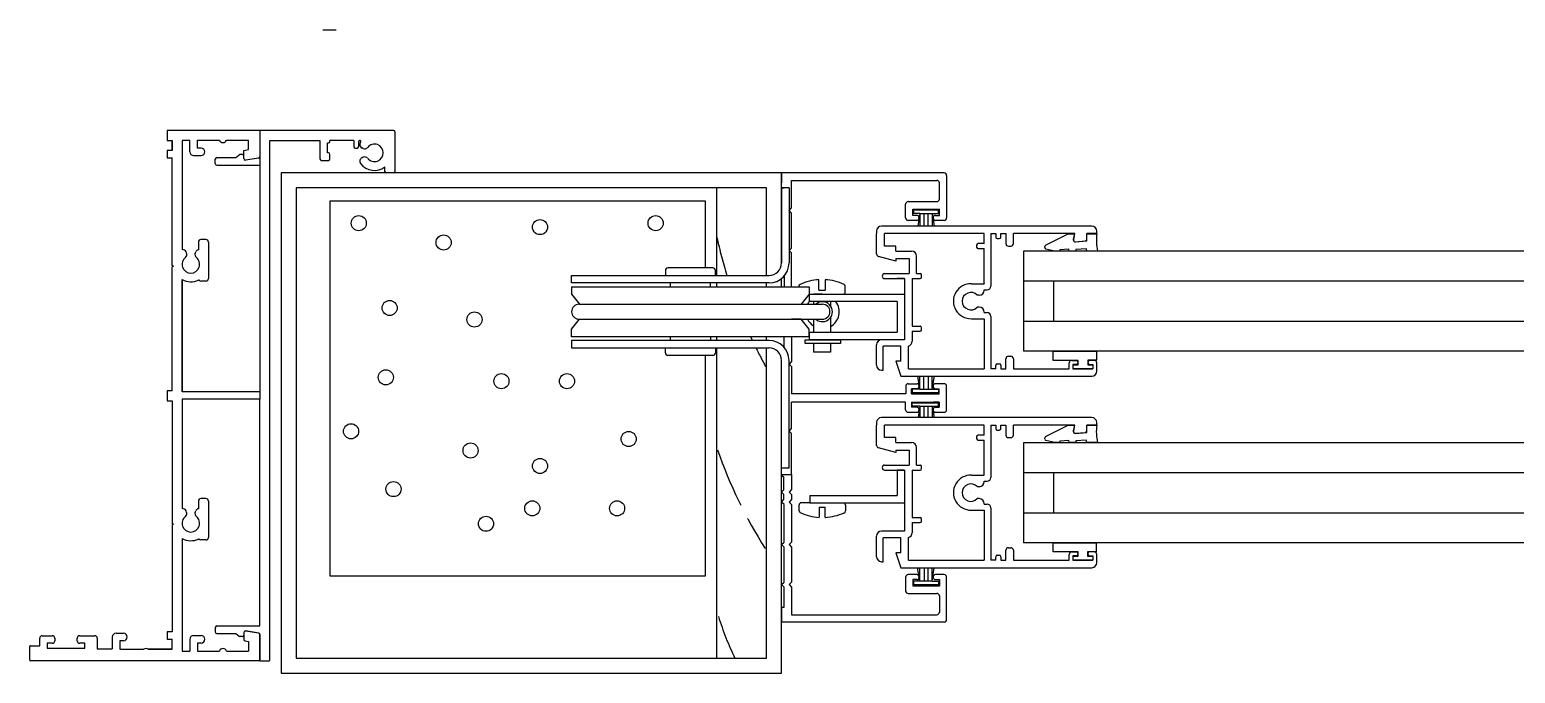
# Model space of a CAD drawing. Header units: millimetres. Extents: x -133 to 857, y -520 to 481.
# Drawn here: x -133.4 to 163.5, y -304.6 to -176 of the extents above; entities that cross this region are included whole.
import ezdxf

# ---------------------------------------------------------------- set-up
doc = ezdxf.new("R2010")
doc.units = ezdxf.units.MM
doc.linetypes.add('ACAD_ISO02W100', pattern=[15, 12, -3])
for name, color, linetype in [('cog', 50, 'Continuous'), ('glass', 170, 'Continuous'), ('guides', 94, 'Continuous'), ('seals', 111, 'Continuous')]:
    doc.layers.add(name, color=color, linetype=linetype)

msp = doc.modelspace()

# ---------------------------------------------------------------- linework, layer by layer
at = {"color": 7}
for p, q in [((-74.87, -175.98), (-72.17, -175.98)), ((-105.94, -196.09), (-105.94, -198.09)), ((-87.44, -196.09), (-105.94, -196.09)), ((-105.94, -198.09), (-104.94, -198.09)), ((-104.94, -200.09), (-104.94, -198.09)), ((-104.94, -198.09), (-104.94, -200.09)), ((-102.94, -198.04), (-101.44, -198.04)), ((-102.94, -198.09), (-102.94, -219.93)), ((-101.44, -200.39), (-101.44, -198.04)), ((-99.94, -198.04), (-95.52, -198.04)), ((-99.94, -199.64), (-99.94, -198.04)), ((-99.94, -198.04), (-95.52, -198.04)), ((-94.11, -198.04), (-89.69, -198.04)), ((-89.69, -199.94), (-89.69, -198.04)), ((-60.74, -196.09), (-87.44, -196.09)), ((-87.44, -196.09), (-87.44, -248.34)), ((-85.44, -301.94), (-85.44, -198.09)), ((-85.44, -198.09), (-75.44, -198.09)), ((-75.44, -198.09), (-75.44, -201.79)), ((-73.94, -200.59), (-73.94, -198.59)), ((-73.94, -198.59), (-73.74, -198.59)), ((-73.44, -198.29), (-73.44, -198.09)), ((-68.69, -198.09), (-73.44, -198.09)), ((-68.69, -198.09), (-68.69, -199.32)), ((-67.69, -199.32), (-67.69, -198.31)), ((-60.44, -196.39), (-60.44, -204.29)), ((-104.94, -200.09), (-105.94, -200.09)), ((-105.94, -200.09), (-105.94, -201.59)), ((-105.94, -201.59), (-104.94, -201.59)), ((-104.94, -223.07), (-104.94, -201.59)), ((-100.69, -201.14), (-99.19, -201.14)), ((-99.19, -199.64), (-99.94, -199.64)), ((-96.36, -202.74), (-96.36, -201.84)), ((-96.06, -201.54), (-92.26, -201.54)), ((-92.26, -201.54), (-91.56, -200.99)), ((-90.94, -200.93), (-91.37, -200.93)), ((-90.64, -200.09), (-89.69, -199.94)), ((-90.64, -201.74), (-90.64, -200.09)), ((-90.64, -201.74), (-90.64, -200.93)), ((-87.68, -201.63), (-90.32, -202.04)), ((-87.7, -201.63), (-90.3, -202.04)), ((-73.74, -200.59), (-73.94, -200.59)), ((-73.44, -201.79), (-73.44, -200.89)), ((-68.39, -199.62), (-67.99, -199.62)), ((-67.08, -199.59), (-67.07, -199.59)), ((-66.78, -199.72), (-67.02, -199.61)), ((-66.78, -201.46), (-67.02, -201.57)), ((-96.06, -203.04), (-87.44, -203.04)), ((16.81, -204.59), (-83.19, -204.59)), ((-83.19, -204.59), (-83.19, -304.59)), ((-75.14, -202.09), (-73.74, -202.09)), ((-62.44, -204.29), (-62.44, -203.4)), ((-60.74, -204.59), (-62.14, -204.59)), ((16.81, -204.59), (16.81, -206.59)), ((16.81, -222.58), (16.81, -204.59)), ((13.81, -207.59), (-80.19, -207.59)), ((-80.19, -207.59), (-80.19, -301.59)), ((13.81, -225.08), (13.81, -207.59)), ((-99.73, -218.42), (-99.73, -219.95)), ((-98.23, -217.92), (-99.23, -217.92)), ((-97.73, -218.42), (-97.73, -225.7)), ((-102.1, -220.62), (-102.2, -220.38)), ((-100.35, -220.62), (-100.25, -220.38)), ((-104.69, -223.22), (-104.94, -223.07)), ((-104.69, -223.22), (-104.94, -223.36)), ((-104.94, -248.16), (-104.94, -223.36)), ((-102.94, -223.22), (-102.94, -223.22)), ((-102.94, -225.9), (-102.94, -248.34)), ((-102.94, -225.9), (-102.94, -237.71)), ((-102.94, -248.34), (-102.94, -225.9)), ((-99.73, -226.01), (-99.73, -226.01)), ((-98.23, -226.2), (-99.23, -226.2)), ((-97.73, -226.96), (-97.73, -226.96)), ((13.81, -227.33), (13.81, -226.58)), ((16.81, -227.33), (16.81, -225.7)), ((41.42, -225.73), (39.92, -225.73)), ((22.4, -230.32), (22.4, -228.82)), ((22.4, -228.82), (41.44, -228.82)), ((39.94, -230.32), (22.4, -230.32)), ((39.94, -230.32), (39.94, -236.43)), ((13.81, -238.08), (13.81, -237.33)), ((22.4, -237.93), (22.4, -236.43)), ((22.4, -236.43), (39.94, -236.43)), ((13.81, -301.59), (13.81, -239.58)), ((41.42, -237.93), (22.4, -237.93)), ((16.81, -304.59), (16.81, -242.08)), ((-104.94, -248.16), (-105.94, -248.16)), ((-105.94, -248.16), (-105.94, -250.16)), ((-87.44, -248.34), (-102.94, -248.34)), ((-87.44, -248.34), (-87.44, -249.84)), ((-105.94, -250.16), (-104.94, -250.16)), ((-104.94, -250.16), (-104.94, -274.66)), ((-102.94, -249.84), (-102.94, -271.68)), ((-87.44, -249.84), (-102.94, -249.84)), ((-87.44, -295.14), (-87.44, -249.84)), ((41.42, -263.99), (39.92, -263.99)), ((39.92, -263.99), (39.92, -269.03)), ((-99.73, -270.17), (-99.73, -271.7)), ((-98.23, -269.67), (-99.23, -269.67)), ((-97.73, -270.17), (-97.73, -277.45)), ((22.47, -269.03), (22.47, -270.53)), ((22.47, -269.03), (39.92, -269.03)), ((-102.1, -272.37), (-102.2, -272.13)), ((-100.35, -272.37), (-100.25, -272.13)), ((22.47, -270.53), (20.73, -270.53)), ((22.47, -270.53), (41.42, -270.53)), ((-104.69, -274.81), (-104.94, -274.66)), ((-104.69, -274.81), (-104.94, -274.95)), ((-104.94, -274.95), (-104.94, -296.29)), ((-102.94, -277.65), (-102.94, -300.14)), ((-98.23, -277.95), (-99.23, -277.95)), ((-116.19, -296.59), (-114.69, -296.59)), ((-104.94, -296.29), (-105.94, -296.29)), ((-105.94, -296.29), (-105.94, -297.79)), ((-96.36, -295.44), (-96.36, -296.34)), ((-96.06, -295.14), (-87.44, -295.14)), ((-96.06, -296.64), (-92.26, -296.64)), ((-92.26, -296.64), (-91.56, -297.2)), ((-90.64, -296.44), (-90.64, -297.83)), ((-90.64, -296.45), (-90.64, -296.97)), ((-87.68, -296.56), (-90.32, -296.14)), ((-87.7, -296.55), (-90.3, -296.15)), ((-87.44, -296.85), (-87.44, -301.94)), ((-87.44, -301.94), (-87.44, -296.85)), ((-133.44, -301.94), (-133.44, -299.24)), ((-133.29, -299.09), (-131.44, -299.09)), ((-131.44, -299.09), (-131.44, -297.59)), ((-130.94, -297.09), (-128.94, -297.09)), ((-128.94, -298.59), (-129.94, -298.59)), ((-129.94, -298.59), (-129.94, -299.59)), ((-129.94, -299.59), (-122.44, -299.59)), ((-128.44, -297.59), (-128.44, -298.09)), ((-123.94, -298.09), (-123.94, -297.59)), ((-123.44, -297.09), (-120.44, -297.09)), ((-122.44, -298.59), (-123.44, -298.59)), ((-122.44, -299.59), (-122.44, -298.59)), ((-119.94, -297.59), (-119.94, -299.69)), ((-119.94, -299.69), (-116.94, -299.69)), ((-116.94, -297.34), (-116.94, -299.69)), ((-114.69, -298.09), (-115.44, -298.09)), ((-115.44, -298.09), (-115.44, -299.79)), ((-115.44, -299.79), (-110.64, -299.79)), ((-109.75, -299.79), (-104.94, -299.79)), ((-104.94, -299.79), (-109.75, -299.79)), ((-105.94, -297.79), (-104.94, -297.79)), ((-104.94, -299.79), (-104.94, -297.79)), ((-101.44, -297.79), (-101.44, -300.14)), ((-100.69, -297.04), (-99.19, -297.04)), ((-99.19, -298.54), (-99.94, -298.54)), ((-99.94, -298.54), (-99.94, -300.14)), ((-90.94, -297.26), (-91.37, -297.26)), ((-90.39, -298.13), (-89.69, -298.24)), ((-89.69, -298.24), (-89.69, -300.14)), ((-87.59, -302.09), (-133.29, -302.09)), ((-102.94, -300.14), (-101.44, -300.14)), ((-102.94, -300.14), (-101.44, -300.14)), ((-99.94, -300.14), (-95.52, -300.14)), ((-99.94, -300.14), (-95.52, -300.14)), ((-94.11, -300.14), (-89.69, -300.14)), ((-87.29, -302.09), (-85.59, -302.09)), ((-80.19, -301.59), (13.81, -301.59)), ((-83.19, -304.59), (16.81, -304.59))]:
    msp.add_line(p, q, dxfattribs=at)
for centre, radius, start, end in [((-94.82, -197.79), 0.75, 199.4712, 340.5288), ((-73.74, -198.29), 0.3, 270, 0), ((-67.47, -198.31), 0.22, 317.0794, 180), ((-66.72, -198.93), 0.75, 142.7615, 246.5581), ((-64.53, -200.59), 3.5, 142.5099, 142.7615), ((-64.53, -200.59), 1.75, 218.6499, 141.3501), ((-60.74, -196.39), 0.3, 0, 90), ((-100.69, -200.39), 0.75, 180, 270), ((-99.19, -200.39), 0.75, 270, 90), ((-96.06, -201.84), 0.3, 90, 180), ((-91.37, -201.23), 0.3, 90, 128.2741), ((-90.94, -201.23), 0.3, 357.1397, 90), ((-90.34, -201.74), 0.3, 180, 278.8807), ((-90.33, -201.74), 0.308, 180.1354, 272.4641), ((-87.74, -201.33), 0.3, 278.8807, 0), ((-87.74, -201.33), 0.3, 281.043, 359.8766), ((-75.14, -201.79), 0.3, 180, 270), ((-73.74, -200.89), 0.3, 0, 90), ((-73.74, -201.79), 0.3, 270, 0), ((-68.39, -199.32), 0.3, 180, 270), ((-67.99, -199.32), 0.3, 270, 0), ((-66.72, -202.26), 0.75, 113.4419, 217.2385), ((-66.49, -199.03), 0.75, 246.5581, 321.3501), ((-66.49, -202.15), 0.75, 38.6499, 113.4419), ((-96.06, -202.74), 0.3, 180, 270), ((-64.53, -200.59), 3.5, 217.2385, 306.702), ((-62.14, -204.29), 0.3, 180, 270), ((-60.74, -204.29), 0.3, 270, 0), ((-99.23, -218.42), 0.5, 90, 180), ((-98.23, -218.42), 0.5, 0, 90), ((-101.23, -222.87), 1.75, 128.6499, 51.3501), ((-102.89, -220.68), 0.75, 23.4419, 93.8928), ((-102.79, -220.92), 0.75, 308.6499, 23.4419), ((-99.67, -220.92), 0.75, 156.5581, 231.3501), ((-99.56, -220.68), 0.75, 102.6333, 156.5581), ((-101.23, -222.87), 3.48, 240.4927, 295.5186), ((-99.86, -225.68), 0.358, 291.4298, 305.7842), ((-99.23, -225.7), 0.5, 212.5059, 270), ((-98.23, -225.7), 0.5, 270, 0), ((-99.23, -270.17), 0.5, 90, 180), ((-98.23, -270.17), 0.5, 0, 90), ((-102.89, -272.43), 0.75, 23.4419, 93.8928), ((-102.79, -272.67), 0.75, 308.6499, 23.4419), ((-99.67, -272.67), 0.75, 156.5581, 231.3501), ((-99.56, -272.43), 0.75, 102.6333, 156.5581), ((-101.23, -274.62), 1.75, 128.6499, 51.3501), ((-101.23, -274.62), 3.48, 240.4927, 295.5186), ((-99.86, -277.43), 0.358, 291.4298, 305.7842), ((-99.23, -277.45), 0.5, 212.5063, 270), ((-98.23, -277.45), 0.5, 270, 0), ((-116.19, -297.34), 0.75, 90, 180), ((-114.69, -297.34), 0.75, 270, 90), ((-96.06, -295.44), 0.3, 90, 180), ((-96.06, -296.34), 0.3, 180, 270), ((-90.33, -296.45), 0.308, 87.5359, 179.8646), ((-90.34, -296.44), 0.3, 81.1193, 180), ((-87.74, -296.85), 0.3, 0, 81.1193), ((-87.74, -296.85), 0.3, 0.1234, 78.957), ((-133.29, -299.24), 0.15, 90, 180), ((-130.94, -297.59), 0.5, 90, 180), ((-128.94, -297.59), 0.5, 0, 90), ((-128.94, -298.09), 0.5, 270, 0), ((-123.44, -297.59), 0.5, 90, 180), ((-123.44, -298.09), 0.5, 180, 270), ((-120.44, -297.59), 0.5, 0, 90), ((-110.19, -300.39), 0.75, 53.5614, 126.4386), ((-100.69, -297.79), 0.75, 90, 180), ((-99.19, -297.79), 0.75, 270, 90), ((-94.82, -300.39), 0.75, 19.4712, 160.5288), ((-91.37, -296.96), 0.3, 231.7259, 270), ((-90.94, -296.96), 0.3, 270, 2.8603), ((-90.34, -297.83), 0.3, 180, 260.9867), ((-133.29, -301.94), 0.15, 180, 270), ((-87.59, -301.94), 0.15, 270, 0), ((-87.29, -301.94), 0.15, 180, 270), ((-85.59, -301.94), 0.15, 270, 0)]:
    msp.add_arc(centre, radius, start, end, dxfattribs=at)
at = {"layer": 'cog', "color": 22}
for p, q in [((13.81, -207.59), (3.81, -207.59)), ((3.81, -207.59), (3.81, -225.08)), ((13.81, -225.08), (13.81, -207.59)), ((3.81, -226.58), (3.81, -227.33)), ((13.81, -227.33), (13.81, -226.58)), ((3.81, -237.33), (3.81, -238.08)), ((13.81, -238.08), (13.81, -237.33)), ((3.81, -239.58), (3.81, -301.59)), ((13.81, -301.59), (13.81, -239.58)), ((3.81, -301.59), (13.81, -301.59))]:
    msp.add_line(p, q, dxfattribs=at)
at = {"layer": 'cog', "color": 10}
for p, q in [((18.31, -207.59), (16.81, -207.59)), ((16.81, -207.59), (16.81, -222.58)), ((18.31, -207.59), (18.31, -222.58)), ((-25.19, -226.58), (-25.19, -225.08)), ((-25.19, -225.08), (14.31, -225.08)), ((-6.41, -224.08), (-6.41, -225.08)), ((3.09, -223.58), (-5.91, -223.58)), ((2.59, -225.08), (3.59, -225.08)), ((3.59, -225.08), (3.59, -224.08)), ((14.31, -226.58), (-25.19, -226.58)), ((-25.13, -227.33), (22.31, -227.33)), ((-25.13, -227.33), (-25.13, -228.83)), ((-5.41, -227.33), (-5.41, -226.58)), ((2.59, -227.33), (2.59, -226.58)), ((22.31, -227.33), (22.31, -228.83)), ((-25.13, -228.83), (-23.56, -230.83)), ((-23.63, -230.83), (20.71, -230.83)), ((20.71, -230.83), (24.99, -230.83)), ((22.31, -228.83), (20.74, -230.83)), ((-25.13, -235.83), (-23.56, -233.83)), ((-23.56, -233.83), (20.71, -233.83)), ((20.71, -233.83), (18.81, -233.83)), ((22.31, -235.83), (20.74, -233.83)), ((20.74, -233.83), (24.99, -233.83)), ((-25.13, -237.33), (-25.13, -235.83)), ((22.31, -237.33), (-25.13, -237.33)), ((-5.41, -238.08), (-5.41, -237.33)), ((22.31, -237.33), (2.59, -237.33)), ((2.59, -237.33), (2.59, -238.08)), ((22.31, -237.33), (22.31, -235.83)), ((14.31, -238.08), (-25.19, -238.08)), ((-25.19, -238.08), (-25.19, -239.58)), ((-25.19, -239.58), (14.31, -239.58)), ((-6.41, -240.58), (-6.41, -239.58)), ((2.59, -238.08), (-5.41, -238.08)), ((3.59, -239.58), (3.59, -240.58)), ((3.09, -241.08), (-5.91, -241.08)), ((16.81, -263.58), (16.81, -242.08)), ((18.31, -263.58), (18.31, -242.08)), ((18.31, -263.58), (16.81, -263.58))]:
    msp.add_line(p, q, dxfattribs=at)
at = {"layer": 'cog', "color": 232}
for p, q in [((-73.42, -285.15), (-73.42, -210.15)), ((-73.42, -210.15), (1.58, -210.15)), ((1.58, -210.15), (1.58, -223.58)), ((1.58, -241.08), (1.58, -285.15)), ((1.58, -285.15), (-73.42, -285.15))]:
    msp.add_line(p, q, dxfattribs=at)
at = {"layer": 'cog', "color": 77}
for p, q in [((20.3, -227.23), (20.3, -227.33)), ((24.3, -228), (24.3, -225.94)), ((24.3, -228), (25.5, -228)), ((25.5, -225.94), (25.5, -228)), ((25.5, -225.94), (25.5, -225.94)), ((29.55, -228.43), (29.55, -227.24)), ((22.31, -228.82), (23.2, -228.82)), ((23.2, -228.82), (26.6, -228.83)), ((24.92, -228.82), (23.2, -228.82)), ((23.2, -228.82), (23.2, -228.82)), ((23.2, -230.32), (23.2, -230.83)), ((26.6, -230.32), (26.6, -231.16)), ((29.11, -228.82), (29.19, -228.82)), ((23.2, -233.83), (23.2, -236.43)), ((26.6, -233.5), (26.6, -236.43)), ((21.52, -238.68), (21.52, -237.93)), ((21.52, -237.93), (26.6, -237.93)), ((28.6, -238.68), (21.52, -238.68)), ((23.2, -238.68), (23.2, -240.45)), ((26.6, -240.45), (23.2, -240.45)), ((26.6, -237.93), (28.6, -237.93)), ((26.6, -238.68), (26.6, -240.45)), ((28.6, -237.93), (28.6, -238.68)), ((20.32, -272.12), (20.33, -270.92)), ((24.33, -271.37), (24.32, -273.42)), ((24.33, -271.37), (25.53, -271.37)), ((25.52, -273.43), (25.53, -271.37)), ((29.58, -270.96), (29.57, -272.15))]:
    msp.add_line(p, q, dxfattribs=at)
at = {"layer": 'cog', "color": 10}
for centre in [(-67.68, -214.65), (-8.35, -214.65), (-31.46, -215.42), (-50.72, -218.5), (-61.51, -231.59), (-44.56, -233.9), (-62.28, -245.45), (-39.17, -246.22), (-26.07, -246.22), (-69.22, -256.23), (-13.74, -257.77), (-45.33, -260.08), (-31.46, -263.16), (-60.74, -267.78), (-33, -271.63), (-16.05, -271.63), (-42.25, -274.71)]:
    msp.add_circle(centre, 1.51, dxfattribs=at)
at = {"layer": 'cog', "color": 22, "linetype": 'ACAD_ISO02W100'}
for centre, radius, start, end in [((100.13, -195.85), 98.65, 192.6638, 197.2328), ((100.13, -195.85), 98.65, 204.862, 205.3431), ((100.13, -195.85), 98.65, 206.311, 208.7377), ((90.95, -230.1), 91.9, 198.938, 212.6482), ((61.59, -275.42), 60.09, 197.2751, 205.8174)]:
    msp.add_arc(centre, radius, start, end, dxfattribs=at)
at = {"layer": 'cog', "color": 10}
for centre, radius, start, end in [((14.31, -222.58), 4, 270, 0), ((14.31, -222.58), 2.5, 270, 0), ((-5.91, -224.08), 0.5, 90, 180), ((3.09, -224.08), 0.5, 0, 90), ((-23.63, -232.33), 1.5, 90, 270), ((24.99, -232.33), 3.35, 140.6026, 153.436), ((24.99, -232.33), 1.99, 229.0212, 130.9788), ((24.99, -232.33), 1.5, 270, 90), ((24.99, -232.33), 3.35, 298.558, 36.7053), ((24.99, -232.33), 3.35, 206.564, 237.6104), ((14.31, -242.08), 4, 0, 90), ((14.31, -242.08), 2.5, 0, 90), ((-5.91, -240.58), 0.5, 180, 270), ((3.09, -240.58), 0.5, 270, 0)]:
    msp.add_arc(centre, radius, start, end, dxfattribs=at)
at = {"layer": 'cog', "color": 77}
for centre, radius, start, end in [((20.7, -227.23), 0.4, 114.3039, 180), ((24.91, -236.56), 10.64, 93.2864, 114.3039), ((24.91, -236.56), 10.64, 65.5584, 86.8107), ((29.15, -228.43), 0.4, 275.5242, 0), ((29.15, -227.24), 0.4, 0, 65.5584), ((20.72, -272.12), 0.4, 179.7316, 245.4278), ((20.73, -270.93), 0.4, 89.7568, 179.7316), ((24.98, -262.81), 10.64, 245.4278, 266.4452), ((24.98, -262.81), 10.64, 272.9209, 294.1732), ((29.18, -270.96), 0.4, 359.7316, 84.2074), ((29.17, -272.15), 0.4, 294.1732, 359.7316)]:
    msp.add_arc(centre, radius, start, end, dxfattribs=at)
at = {"layer": 'glass', "color": 5}
for p, q in [((65.2, -220.25), (65.2, -226.25)), ((148.07, -220.25), (65.2, -220.25)), ((263.96, -220.25), (148.07, -220.25)), ((148.07, -226.25), (65.2, -226.25)), ((263.96, -226.25), (148.07, -226.25)), ((65.2, -234.25), (148.07, -234.25)), ((65.2, -234.25), (65.2, -240.25)), ((148.07, -234.25), (263.96, -234.25)), ((148.07, -240.25), (65.2, -240.25)), ((263.96, -240.25), (148.07, -240.25)), ((65.2, -258.51), (65.2, -264.51)), ((65.2, -258.51), (65.2, -264.51)), ((148.07, -258.51), (65.2, -258.51)), ((148.07, -258.51), (65.2, -258.51)), ((263.96, -258.51), (148.07, -258.51)), ((263.96, -258.51), (148.07, -258.51)), ((148.07, -264.51), (65.2, -264.51)), ((148.07, -264.51), (65.2, -264.51)), ((263.96, -264.51), (148.07, -264.51)), ((263.96, -264.51), (148.07, -264.51)), ((65.2, -272.51), (148.07, -272.51)), ((65.2, -272.51), (65.2, -278.51)), ((65.2, -272.51), (148.07, -272.51)), ((65.2, -272.51), (65.2, -278.51)), ((148.07, -272.51), (263.96, -272.51)), ((148.07, -272.51), (263.96, -272.51)), ((148.07, -278.51), (65.2, -278.51)), ((148.07, -278.51), (65.2, -278.51)), ((263.96, -278.51), (148.07, -278.51)), ((263.96, -278.51), (148.07, -278.51))]:
    msp.add_line(p, q, dxfattribs=at)
at = {"layer": 'glass', "color": 214}
for p, q in [((65.2, -226.25), (65.2, -234.25)), ((71.2, -226.25), (71.2, -234.25)), ((65.2, -264.51), (65.2, -272.51)), ((65.2, -264.51), (65.2, -272.51)), ((71.2, -264.51), (71.2, -272.51)), ((71.2, -264.51), (71.2, -272.51))]:
    msp.add_line(p, q, dxfattribs=at)
at = {"layer": 'guides', "color": 94}
for p, q in [((49.31, -204.59), (16.81, -204.59)), ((16.81, -207.59), (16.81, -204.59)), ((16.81, -207.59), (17.31, -207.59)), ((18.81, -211.59), (18.81, -206.09)), ((18.81, -206.09), (47.85, -206.09)), ((48.35, -209.84), (48.35, -206.59)), ((49.81, -205.09), (49.81, -213.59)), ((42.12, -210.34), (47.85, -210.34)), ((18.31, -212.09), (18.81, -211.59)), ((18.81, -212.61), (18.31, -212.09)), ((18.81, -219.61), (18.81, -212.61)), ((41.62, -213.59), (41.62, -210.84)), ((43.07, -213.09), (43.07, -211.84)), ((43.07, -211.84), (48.35, -211.84)), ((43.82, -213.09), (43.07, -213.09)), ((47.6, -213.09), (48.35, -213.09)), ((48.35, -211.84), (48.35, -211.84)), ((48.35, -213.09), (48.35, -211.84)), ((35.81, -216.23), (35.81, -216.73)), ((35.81, -220.79), (35.81, -216.73)), ((78.81, -215.23), (36.81, -215.23)), ((37.38, -219.23), (37.38, -216.73)), ((57.31, -216.73), (37.38, -216.73)), ((43.82, -214.09), (42.12, -214.09)), ((49.31, -214.09), (47.6, -214.09)), ((57.31, -218.73), (57.31, -216.73)), ((58.64, -216.73), (58.64, -227.2)), ((58.64, -216.73), (59.64, -216.73)), ((59.64, -216.73), (59.64, -217.43)), ((60.64, -217.43), (60.64, -216.73)), ((60.64, -216.73), (61.64, -216.73)), ((61.64, -216.73), (61.64, -218.73)), ((63.14, -218.73), (63.14, -216.73)), ((75.4, -216.73), (63.14, -216.73)), ((75.17, -217.89), (75.4, -216.73)), ((77.81, -217.88), (77.81, -216.73)), ((79.81, -216.73), (77.81, -216.73)), ((79.81, -216.73), (79.81, -216.23)), ((18.31, -220.09), (18.81, -219.61)), ((39.68, -219.23), (37.38, -219.23)), ((39.68, -220.23), (39.68, -219.23)), ((55.81, -219.03), (55.81, -219.43)), ((57.31, -218.73), (56.11, -218.73)), ((59.94, -217.73), (60.34, -217.73)), ((62.14, -219.23), (62.64, -219.23)), ((75.17, -218.06), (75.17, -217.89)), ((75.5, -218.36), (77.54, -218.17)), ((18.81, -220.6), (18.31, -220.09)), ((18.81, -227.33), (18.81, -220.6)), ((39.68, -222.23), (36.18, -221.27)), ((39.68, -220.23), (42.81, -220.23)), ((39.68, -221.73), (42.31, -221.73)), ((39.68, -221.73), (39.68, -222.23)), ((39.68, -221.73), (39.68, -222.23)), ((42.31, -221.73), (42.31, -224.73)), ((43.81, -224.73), (43.81, -221.23)), ((56.11, -219.73), (57.31, -219.73)), ((57.31, -226.73), (57.31, -219.73)), ((17.32, -225.22), (17.32, -227.33)), ((37.42, -224.73), (42.31, -224.73)), ((43.81, -224.73), (44.51, -224.73)), ((44.81, -225.43), (44.81, -225.03)), ((37.42, -225.73), (40.67, -225.73)), ((40.67, -225.73), (41.42, -225.73)), ((41.42, -225.73), (41.42, -237.93)), ((42.92, -225.73), (42.92, -235.23)), ((42.92, -225.73), (44.51, -225.73)), ((54.75, -226.73), (57.31, -226.73)), ((57.31, -228.03), (57.31, -227.95)), ((57.31, -227.95), (57.89, -227.95)), ((54.66, -230.23), (54.66, -230.23)), ((56.31, -229.03), (55.93, -229.03)), ((56.31, -231.43), (55.93, -231.43)), ((54.75, -233.73), (57.31, -233.73)), ((57.31, -232.51), (57.31, -232.43)), ((57.31, -232.51), (57.89, -232.51)), ((57.31, -233.74), (57.31, -243.73)), ((58.64, -233.26), (58.64, -243.73)), ((17.31, -239.43), (17.31, -237.33)), ((18.81, -237.33), (18.81, -242.29)), ((42.92, -235.23), (44.51, -235.23)), ((42.92, -236.23), (42.92, -238.23)), ((42.92, -236.23), (44.51, -236.23)), ((44.81, -235.93), (44.81, -235.53)), ((35.81, -243.03), (35.81, -238.93)), ((41.42, -237.93), (36.81, -237.93)), ((37.11, -244.03), (37.11, -239.23)), ((40.67, -239.23), (37.11, -239.23)), ((40.67, -242.23), (40.67, -239.23)), ((42.17, -243.73), (42.17, -239.2)), ((18.81, -242.29), (18.32, -242.79)), ((18.32, -242.79), (18.82, -243.27)), ((18.82, -243.27), (18.82, -248.74)), ((40.67, -242.23), (39.67, -242.23)), ((39.67, -242.23), (40.67, -245.23)), ((40.47, -242.23), (40.47, -242.23)), ((59.64, -243.73), (59.64, -243.03)), ((59.94, -242.73), (60.34, -242.73)), ((60.64, -243.03), (60.64, -243.73)), ((61.64, -243.73), (61.64, -241.73)), ((62.14, -241.23), (62.64, -241.23)), ((63.14, -241.73), (63.14, -243.73)), ((74.31, -243.73), (74.31, -242.57)), ((74.81, -242.07), (75.76, -242.07)), ((75.76, -242.87), (75.06, -242.87)), ((75.06, -242.87), (75.06, -243.73)), ((76.06, -242.37), (76.06, -242.57)), ((78.06, -242.37), (78.06, -242.57)), ((79.31, -242.07), (78.36, -242.07)), ((78.36, -242.87), (79.06, -242.87)), ((79.06, -242.87), (79.06, -243.73)), ((79.81, -244.23), (79.81, -242.57)), ((36.81, -244.03), (37.11, -244.03)), ((40.67, -245.23), (78.81, -245.23)), ((42.17, -243.73), (57.31, -243.73)), ((59.64, -243.73), (58.64, -243.73)), ((60.64, -243.73), (61.64, -243.73)), ((63.14, -243.73), (74.31, -243.73)), ((75.06, -243.73), (79.06, -243.73)), ((41.63, -248.74), (18.82, -248.74)), ((41.63, -247.24), (41.63, -248.74)), ((42.13, -246.74), (43.82, -246.74)), ((43.82, -247.74), (42.82, -247.74)), ((42.82, -248.74), (42.82, -247.74)), ((42.82, -248.74), (48.33, -248.73)), ((49.31, -246.73), (47.6, -246.73)), ((47.6, -247.73), (48.33, -247.73)), ((48.33, -248.73), (48.33, -247.73)), ((49.81, -251.93), (49.81, -247.23)), ((18.81, -255.71), (18.81, -250.44)), ((41.61, -250.44), (18.81, -250.44)), ((41.61, -251.93), (41.61, -250.44)), ((42.82, -250.43), (47.1, -250.43)), ((42.82, -250.43), (42.82, -251.43)), ((43.82, -251.43), (42.82, -251.43)), ((47.1, -250.43), (47.17, -250.43)), ((47.1, -251.43), (47.11, -251.43)), ((47.11, -251.93), (47.11, -251.93)), ((48.34, -250.43), (47.17, -250.43)), ((47.61, -251.43), (48.34, -251.43)), ((48.34, -250.43), (48.34, -251.43)), ((35.81, -254.49), (35.81, -254.99)), ((35.81, -254.49), (35.81, -254.99)), ((35.81, -259.05), (35.81, -254.99)), ((35.81, -259.05), (35.81, -254.99)), ((78.81, -253.49), (36.81, -253.49)), ((78.81, -253.49), (36.81, -253.49)), ((37.38, -257.49), (37.38, -254.99)), ((57.31, -254.99), (37.38, -254.99)), ((37.38, -257.49), (37.38, -254.99)), ((57.31, -254.99), (37.38, -254.99)), ((42.11, -252.43), (43.82, -252.43)), ((47.61, -252.43), (49.31, -252.43)), ((57.31, -256.99), (57.31, -254.99)), ((57.31, -256.99), (57.31, -254.99)), ((58.64, -254.99), (58.64, -265.46)), ((58.64, -254.99), (59.64, -254.99)), ((58.64, -254.99), (58.64, -265.46)), ((58.64, -254.99), (59.64, -254.99)), ((59.64, -254.99), (59.64, -255.69)), ((59.64, -254.99), (59.64, -255.69)), ((60.64, -255.69), (60.64, -254.99)), ((60.64, -254.99), (61.64, -254.99)), ((60.64, -255.69), (60.64, -254.99)), ((60.64, -254.99), (61.64, -254.99)), ((61.64, -254.99), (61.64, -256.99)), ((61.64, -254.99), (61.64, -256.99)), ((63.14, -256.99), (63.14, -254.99)), ((75.4, -254.99), (63.14, -254.99)), ((63.14, -256.99), (63.14, -254.99)), ((75.4, -254.99), (63.14, -254.99)), ((75.17, -256.15), (75.4, -254.99)), ((75.17, -256.15), (75.4, -254.99)), ((77.81, -256.14), (77.81, -254.99)), ((79.81, -254.99), (77.81, -254.99)), ((77.81, -256.14), (77.81, -254.99)), ((79.81, -254.99), (77.81, -254.99)), ((79.81, -254.99), (79.81, -254.49)), ((79.81, -254.99), (79.81, -254.49)), ((18.32, -256.19), (18.82, -255.7)), ((18.81, -256.68), (18.32, -256.19)), ((18.81, -264.88), (18.81, -256.68)), ((39.68, -257.49), (37.38, -257.49)), ((39.68, -257.49), (37.38, -257.49)), ((39.68, -258.49), (39.68, -257.49)), ((39.68, -258.49), (39.68, -257.49)), ((55.81, -257.29), (55.81, -257.69)), ((55.81, -257.29), (55.81, -257.69)), ((57.31, -256.99), (56.11, -256.99)), ((57.31, -256.99), (56.11, -256.99)), ((56.11, -257.99), (57.31, -257.99)), ((56.11, -257.99), (57.31, -257.99)), ((57.31, -265), (57.31, -257.99)), ((57.31, -265), (57.31, -257.99)), ((59.94, -255.99), (60.34, -255.99)), ((59.94, -255.99), (60.34, -255.99)), ((62.14, -257.49), (62.64, -257.49)), ((62.14, -257.49), (62.64, -257.49)), ((75.17, -256.33), (75.17, -256.15)), ((75.17, -256.33), (75.17, -256.15)), ((75.5, -256.62), (77.54, -256.44)), ((75.5, -256.62), (77.54, -256.44)), ((39.68, -260.49), (36.18, -259.53)), ((39.68, -260.49), (36.18, -259.53)), ((39.68, -258.49), (42.81, -258.49)), ((39.68, -258.49), (42.81, -258.49)), ((39.68, -259.99), (42.31, -259.99)), ((39.68, -259.99), (39.68, -260.49)), ((39.68, -259.99), (39.68, -260.49)), ((39.68, -259.99), (42.31, -259.99)), ((39.68, -259.99), (39.68, -260.49)), ((39.68, -259.99), (39.68, -260.49)), ((42.31, -259.99), (42.31, -262.99)), ((42.31, -259.99), (42.31, -262.99)), ((43.81, -262.99), (43.81, -259.49)), ((43.81, -262.99), (43.81, -259.49)), ((16.81, -264.88), (16.81, -262.88)), ((37.42, -262.99), (42.31, -262.99)), ((37.42, -262.99), (42.31, -262.99)), ((37.42, -263.99), (40.67, -263.99)), ((37.42, -263.99), (40.67, -263.99)), ((40.67, -263.99), (41.42, -263.99)), ((40.67, -263.99), (41.42, -263.99)), ((41.42, -263.99), (41.42, -276.19)), ((41.42, -263.99), (41.42, -276.19)), ((42.92, -263.99), (42.92, -273.49)), ((42.92, -263.99), (44.51, -263.99)), ((42.92, -263.99), (42.92, -273.49)), ((42.92, -263.99), (44.51, -263.99)), ((43.81, -262.99), (44.51, -262.99)), ((43.81, -262.99), (44.51, -262.99)), ((44.81, -263.69), (44.81, -263.29)), ((44.81, -263.69), (44.81, -263.29)), ((17.29, -265.41), (16.81, -264.88)), ((16.81, -264.88), (18.81, -264.88)), ((16.81, -264.88), (18.81, -264.88)), ((17.29, -267.91), (17.29, -265.41)), ((18.81, -264.88), (18.81, -267.88)), ((54.75, -265), (57.31, -265)), ((54.75, -265), (57.31, -265)), ((57.31, -266.3), (57.31, -266.21)), ((57.31, -266.21), (57.89, -266.21)), ((57.31, -266.3), (57.31, -266.21)), ((57.31, -266.21), (57.89, -266.21)), ((16.81, -268.38), (17.29, -267.91)), ((17.29, -268.87), (16.81, -268.38)), ((16.81, -270.38), (17.29, -269.87)), ((17.29, -269.87), (17.29, -268.87)), ((18.81, -267.88), (18.31, -268.38)), ((18.31, -268.38), (18.81, -268.87)), ((18.81, -269.87), (18.31, -270.38)), ((18.81, -268.87), (18.81, -269.87)), ((54.66, -268.49), (54.66, -268.49)), ((54.66, -268.49), (54.66, -268.49)), ((56.31, -267.3), (55.93, -267.3)), ((56.31, -267.3), (55.93, -267.3)), ((56.31, -269.69), (55.93, -269.69)), ((56.31, -269.69), (55.93, -269.69)), ((17.32, -270.87), (16.81, -270.38)), ((17.32, -278.37), (17.32, -270.87)), ((18.31, -270.38), (18.81, -270.87)), ((18.81, -270.87), (18.81, -278.37)), ((54.75, -271.99), (57.31, -271.99)), ((54.75, -271.99), (57.31, -271.99)), ((57.31, -270.78), (57.31, -270.69)), ((57.31, -270.78), (57.31, -270.69)), ((57.31, -270.78), (57.89, -270.78)), ((57.31, -270.78), (57.89, -270.78)), ((57.31, -272), (57.31, -281.99)), ((57.31, -272), (57.31, -281.99)), ((58.64, -271.53), (58.64, -281.99)), ((58.64, -271.53), (58.64, -281.99)), ((42.92, -273.49), (44.51, -273.49)), ((42.92, -273.49), (44.51, -273.49)), ((42.92, -274.49), (42.92, -276.49)), ((42.92, -274.49), (44.51, -274.49)), ((42.92, -274.49), (42.92, -276.49)), ((42.92, -274.49), (44.51, -274.49)), ((44.81, -274.19), (44.81, -273.79)), ((44.81, -274.19), (44.81, -273.79)), ((16.81, -278.88), (17.32, -278.37)), ((17.32, -279.36), (16.81, -278.88)), ((18.81, -278.37), (18.31, -278.88)), ((18.31, -278.88), (18.81, -279.36)), ((35.81, -281.29), (35.81, -277.19)), ((35.81, -281.29), (35.81, -277.19)), ((41.42, -276.19), (36.81, -276.19)), ((41.42, -276.19), (36.81, -276.19)), ((37.11, -282.29), (37.11, -277.49)), ((40.67, -277.49), (37.11, -277.49)), ((37.11, -282.29), (37.11, -277.49)), ((40.67, -277.49), (37.11, -277.49)), ((40.67, -280.49), (40.67, -277.49)), ((40.67, -280.49), (40.67, -277.49)), ((42.17, -281.99), (42.17, -277.46)), ((42.17, -281.99), (42.17, -277.46)), ((17.32, -286.36), (17.32, -279.36)), ((18.81, -279.36), (18.81, -286.36)), ((40.67, -280.49), (39.67, -280.49)), ((39.67, -280.49), (40.67, -283.49)), ((40.67, -280.49), (39.67, -280.49)), ((39.67, -280.49), (40.67, -283.49)), ((40.47, -280.49), (40.47, -280.49)), ((40.47, -280.49), (40.47, -280.49)), ((42.17, -281.99), (57.31, -281.99)), ((42.17, -281.99), (57.31, -281.99)), ((59.64, -281.99), (58.64, -281.99)), ((59.64, -281.99), (58.64, -281.99)), ((59.64, -281.99), (59.64, -281.29)), ((59.64, -281.99), (59.64, -281.29)), ((59.94, -280.99), (60.34, -280.99)), ((59.94, -280.99), (60.34, -280.99)), ((60.64, -281.29), (60.64, -281.99)), ((60.64, -281.29), (60.64, -281.99)), ((60.64, -281.99), (61.64, -281.99)), ((60.64, -281.99), (61.64, -281.99)), ((61.64, -281.99), (61.64, -279.99)), ((61.64, -281.99), (61.64, -279.99)), ((62.14, -279.49), (62.64, -279.49)), ((62.14, -279.49), (62.64, -279.49)), ((63.14, -279.99), (63.14, -281.99)), ((63.14, -279.99), (63.14, -281.99)), ((63.14, -281.99), (74.31, -281.99)), ((63.14, -281.99), (74.31, -281.99)), ((74.31, -281.99), (74.31, -280.83)), ((74.31, -281.99), (74.31, -280.83)), ((74.81, -280.33), (75.76, -280.33)), ((74.81, -280.33), (75.76, -280.33)), ((75.76, -281.13), (75.06, -281.13)), ((75.06, -281.13), (75.06, -281.99)), ((75.76, -281.13), (75.06, -281.13)), ((75.06, -281.13), (75.06, -281.99)), ((75.06, -281.99), (79.06, -281.99)), ((75.06, -281.99), (79.06, -281.99)), ((76.06, -280.63), (76.06, -280.83)), ((76.06, -280.63), (76.06, -280.83)), ((78.06, -280.63), (78.06, -280.83)), ((78.06, -280.63), (78.06, -280.83)), ((79.31, -280.33), (78.36, -280.33)), ((79.31, -280.33), (78.36, -280.33)), ((78.36, -281.13), (79.06, -281.13)), ((78.36, -281.13), (79.06, -281.13)), ((79.06, -281.13), (79.06, -281.99)), ((79.06, -281.13), (79.06, -281.99)), ((79.81, -282.49), (79.81, -280.83)), ((79.81, -282.49), (79.81, -280.83)), ((36.81, -282.29), (37.11, -282.29)), ((36.81, -282.29), (37.11, -282.29)), ((40.67, -283.49), (78.81, -283.49)), ((40.67, -283.49), (78.81, -283.49)), ((43.82, -284.88), (42.12, -284.88)), ((49.31, -284.88), (47.6, -284.88)), ((16.81, -286.88), (17.32, -286.36)), ((17.31, -287.38), (16.81, -286.88)), ((17.31, -291.38), (17.31, -287.38)), ((18.81, -286.36), (18.31, -286.88)), ((18.31, -286.88), (18.81, -287.38)), ((18.81, -287.38), (18.81, -292.88)), ((41.62, -285.38), (41.62, -288.13)), ((43.82, -285.88), (43.07, -285.88)), ((43.07, -285.88), (43.07, -287.13)), ((43.07, -287.13), (48.35, -287.13)), ((47.6, -285.88), (48.35, -285.88)), ((48.35, -285.88), (48.35, -287.13)), ((48.35, -287.13), (48.35, -287.13)), ((49.81, -293.88), (49.81, -285.38)), ((42.12, -288.63), (47.85, -288.63)), ((48.35, -289.13), (48.35, -292.38)), ((16.81, -291.38), (17.31, -291.38)), ((16.81, -291.38), (16.81, -294.38)), ((18.81, -292.88), (47.85, -292.88)), ((49.31, -294.38), (16.81, -294.38))]:
    msp.add_line(p, q, dxfattribs=at)
for centre, radius, start, end in [((49.31, -205.09), 0.5, 0, 90), ((47.85, -206.59), 0.5, 0, 90), ((42.12, -210.84), 0.5, 90, 180), ((47.85, -209.84), 0.5, 270, 0), ((42.12, -213.59), 0.5, 180, 270), ((43.82, -213.59), 0.5, 270, 90), ((47.6, -213.59), 0.5, 90, 270), ((49.31, -213.59), 0.5, 270, 0), ((36.81, -216.23), 1, 90, 180), ((78.81, -216.23), 1, 0, 90), ((56.11, -219.03), 0.3, 90, 180), ((56.11, -219.43), 0.3, 180, 270), ((59.94, -217.43), 0.3, 180, 270), ((60.34, -217.43), 0.3, 270, 0), ((62.14, -218.73), 0.5, 180, 270), ((62.64, -218.73), 0.5, 270, 0), ((75.47, -218.06), 0.3, 180, 275.286), ((77.51, -217.88), 0.3, 275.286, 0), ((36.31, -220.79), 0.5, 180, 254.6366), ((42.81, -221.23), 1, 0, 90), ((37.42, -225.23), 0.5, 90, 270), ((44.51, -225.03), 0.3, 0, 90), ((44.51, -225.43), 0.3, 270, 0), ((54.66, -230.23), 3.5, 88.5628, 271.4372), ((54.66, -230.23), 1.75, 43.2423, 316.7577), ((56.31, -228.03), 1, 270, 0), ((57.89, -227.2), 0.75, 140.6542, 141.4452), ((57.89, -227.2), 0.75, 270, 0), ((56.31, -232.43), 1, 0, 90), ((57.89, -233.26), 0.75, 218.5548, 219.3458), ((57.89, -233.26), 0.75, 0, 90), ((44.51, -235.53), 0.3, 0, 90), ((44.51, -235.93), 0.3, 270, 0), ((36.81, -238.93), 1, 90, 180), ((41.92, -238.23), 1, 284.4775, 0), ((36.81, -243.03), 1, 180, 270), ((59.94, -243.03), 0.3, 90, 180), ((60.34, -243.03), 0.3, 0, 90), ((62.14, -241.73), 0.5, 90, 180), ((62.64, -241.73), 0.5, 0, 90), ((74.81, -242.57), 0.5, 90, 180), ((75.76, -242.37), 0.3, 360, 90), ((75.76, -242.57), 0.3, 270, 360), ((78.36, -242.37), 0.3, 90, 180), ((78.36, -242.57), 0.3, 180, 270), ((79.31, -242.57), 0.5, 0, 90), ((78.81, -244.23), 1, 270, 0), ((42.13, -247.24), 0.5, 90, 180), ((43.82, -247.24), 0.5, 270, 90), ((47.6, -247.23), 0.5, 90, 270), ((49.31, -247.23), 0.5, 0, 90), ((42.11, -251.93), 0.5, 180, 270), ((43.82, -251.93), 0.5, 270, 90), ((47.61, -251.93), 0.5, 90, 180), ((47.61, -251.93), 0.5, 180, 270), ((49.31, -251.93), 0.5, 270, 0), ((36.81, -254.49), 1, 90, 180), ((36.81, -254.49), 1, 90, 180), ((78.81, -254.49), 1, 0, 90), ((78.81, -254.49), 1, 0, 90), ((56.11, -257.29), 0.3, 90, 180), ((56.11, -257.29), 0.3, 90, 180), ((56.11, -257.69), 0.3, 180, 270), ((56.11, -257.69), 0.3, 180, 270), ((59.94, -255.69), 0.3, 180, 270), ((59.94, -255.69), 0.3, 180, 270), ((60.34, -255.69), 0.3, 270, 0), ((60.34, -255.69), 0.3, 270, 0), ((62.14, -256.99), 0.5, 180, 270), ((62.14, -256.99), 0.5, 180, 270), ((62.64, -256.99), 0.5, 270, 0), ((62.64, -256.99), 0.5, 270, 0), ((75.47, -256.33), 0.3, 180, 275.286), ((75.47, -256.33), 0.3, 180, 275.286), ((77.51, -256.14), 0.3, 275.286, 0), ((77.51, -256.14), 0.3, 275.286, 0), ((36.31, -259.05), 0.5, 180, 254.6366), ((36.31, -259.05), 0.5, 180, 254.6366), ((42.81, -259.49), 1, 0, 90), ((42.81, -259.49), 1, 0, 90), ((37.42, -263.49), 0.5, 90, 270), ((37.42, -263.49), 0.5, 90, 270), ((44.51, -263.29), 0.3, 0, 90), ((44.51, -263.29), 0.3, 0, 90), ((44.51, -263.69), 0.3, 270, 0), ((44.51, -263.69), 0.3, 270, 0), ((54.66, -268.49), 3.5, 88.5628, 271.4372), ((54.66, -268.49), 3.5, 88.5628, 271.4372), ((54.66, -268.49), 1.75, 43.2423, 316.7577), ((54.66, -268.49), 1.75, 43.2423, 316.7577), ((56.31, -266.3), 1, 270, 0), ((56.31, -266.3), 1, 270, 0), ((57.89, -265.46), 0.75, 140.6542, 141.4452), ((57.89, -265.46), 0.75, 140.6542, 141.4452), ((57.89, -265.46), 0.75, 270, 0), ((57.89, -265.46), 0.75, 270, 0), ((56.31, -270.69), 1, 0, 90), ((56.31, -270.69), 1, 0, 90), ((57.89, -271.53), 0.75, 218.5548, 219.3458), ((57.89, -271.53), 0.75, 218.5548, 219.3458), ((57.89, -271.53), 0.75, 0, 90), ((57.89, -271.53), 0.75, 0, 90), ((44.51, -273.79), 0.3, 0, 90), ((44.51, -273.79), 0.3, 0, 90), ((44.51, -274.19), 0.3, 270, 0), ((44.51, -274.19), 0.3, 270, 0), ((36.81, -277.19), 1, 90, 180), ((36.81, -277.19), 1, 90, 180), ((41.92, -276.49), 1, 284.4775, 0), ((41.92, -276.49), 1, 284.4775, 0), ((36.81, -281.29), 1, 180, 270), ((36.81, -281.29), 1, 180, 270), ((59.94, -281.29), 0.3, 90, 180), ((59.94, -281.29), 0.3, 90, 180), ((60.34, -281.29), 0.3, 0, 90), ((60.34, -281.29), 0.3, 0, 90), ((62.14, -279.99), 0.5, 90, 180), ((62.14, -279.99), 0.5, 90, 180), ((62.64, -279.99), 0.5, 0, 90), ((62.64, -279.99), 0.5, 0, 90), ((74.81, -280.83), 0.5, 90, 180), ((74.81, -280.83), 0.5, 90, 180), ((75.76, -280.63), 0.3, 360, 90), ((75.76, -280.63), 0.3, 360, 90), ((75.76, -280.83), 0.3, 270, 360), ((75.76, -280.83), 0.3, 270, 360), ((78.36, -280.63), 0.3, 90, 180), ((78.36, -280.63), 0.3, 90, 180), ((78.36, -280.83), 0.3, 180, 270), ((78.36, -280.83), 0.3, 180, 270), ((79.31, -280.83), 0.5, 0, 90), ((79.31, -280.83), 0.5, 0, 90), ((42.12, -285.38), 0.5, 90, 180), ((43.82, -285.38), 0.5, 270, 90), ((47.6, -285.38), 0.5, 90, 270), ((49.31, -285.38), 0.5, 0, 90), ((78.81, -282.49), 1, 270, 0), ((78.81, -282.49), 1, 270, 0), ((42.12, -288.13), 0.5, 180, 270), ((47.85, -289.13), 0.5, 0, 90), ((47.85, -292.38), 0.5, 270, 0), ((49.31, -293.88), 0.5, 270, 0)]:
    msp.add_arc(centre, radius, start, end, dxfattribs=at)
at = {"layer": 'seals', "color": 7}
for p, q in [((48.21, -212.06), (43.16, -212.06)), ((43.16, -212.06), (43.16, -212.72)), ((44.46, -212.72), (43.16, -212.72)), ((43.17, -286.84), (48.23, -286.84)), ((46.93, -286.19), (48.23, -286.19)), ((48.23, -286.84), (48.23, -286.19))]:
    msp.add_line(p, q, dxfattribs=at)
at = {"layer": 'seals', "color": 177}
for p, q in [((44.46, -212.72), (44.06, -215.23)), ((44.46, -212.72), (44.45, -215.23)), ((44.46, -212.72), (48.21, -212.72)), ((45.27, -212.72), (45.27, -215.23)), ((46.09, -215.23), (46.09, -212.72)), ((46.92, -212.72), (47.35, -215.23)), ((46.92, -212.72), (46.92, -215.23)), ((48.21, -212.72), (48.21, -212.06)), ((44.45, -247.83), (44.05, -245.23)), ((44.45, -247.83), (44.45, -245.23)), ((45.27, -247.83), (45.27, -245.23)), ((46.09, -245.23), (46.09, -247.83)), ((46.91, -247.83), (47.36, -245.23)), ((46.92, -247.83), (46.91, -245.23)), ((44.45, -247.83), (42.95, -247.83)), ((42.95, -247.83), (42.95, -248.49)), ((42.95, -248.49), (48.21, -248.49)), ((44.45, -247.83), (48.21, -247.83)), ((48.21, -247.83), (48.21, -248.49)), ((42.95, -251.22), (42.95, -250.56)), ((42.95, -250.56), (48.21, -250.56)), ((44.45, -251.22), (42.95, -251.22)), ((44.45, -251.22), (44.1, -253.49)), ((44.45, -251.22), (44.45, -253.49)), ((44.45, -251.22), (48.21, -251.22)), ((45.27, -251.22), (45.27, -253.49)), ((46.09, -253.49), (46.09, -251.22)), ((46.91, -251.22), (47.3, -253.49)), ((46.92, -251.22), (46.91, -253.49)), ((48.21, -251.22), (48.21, -250.56)), ((44.47, -286.19), (44.01, -283.49)), ((44.47, -286.19), (44.47, -283.49)), ((45.29, -283.49), (45.29, -286.19)), ((46.11, -286.19), (46.11, -283.49)), ((46.93, -286.19), (47.35, -283.49)), ((46.93, -286.19), (46.93, -283.49)), ((46.93, -286.19), (43.17, -286.19)), ((43.17, -286.19), (43.17, -286.84))]:
    msp.add_line(p, q, dxfattribs=at)
at = {"layer": 'seals', "color": 214}
for p, q in [((69.42, -219.52), (69.44, -219.29)), ((69.6, -219.04), (74.07, -216.75)), ((74.07, -216.75), (75.38, -216.76)), ((75.38, -216.76), (75.14, -217.97)), ((75.14, -217.97), (75.2, -218.23)), ((75.2, -218.23), (75.37, -218.37)), ((75.37, -218.37), (75.54, -218.38)), ((75.54, -218.38), (77.86, -218.18)), ((77.86, -218.18), (77.82, -216.74)), ((77.82, -216.74), (79.82, -216.74)), ((71.44, -220.23), (69.66, -219.83)), ((72.49, -220.22), (71.44, -220.23)), ((74.23, -219.85), (72.43, -219.97)), ((72.43, -219.97), (72.49, -220.22)), ((74.3, -220.24), (74.23, -219.85)), ((75.71, -220.22), (74.3, -220.24)), ((77.73, -219.75), (75.65, -219.92)), ((75.65, -219.92), (75.71, -220.22)), ((77.83, -220.22), (77.73, -219.75)), ((79.97, -220.22), (77.83, -220.22)), ((71.09, -242.08), (71.09, -240.25)), ((71.09, -240.25), (79.8, -240.25)), ((79.8, -242.05), (79.8, -240.25)), ((76.09, -242.08), (71.09, -242.08)), ((75.11, -243.73), (75.11, -242.92)), ((75.11, -242.92), (76.09, -242.92)), ((76.09, -242.92), (76.09, -242.08)), ((79.8, -242.05), (78, -242.05)), ((78, -242.05), (78, -242.93)), ((78, -242.93), (79.03, -242.93)), ((79.03, -242.93), (79.03, -243.73)), ((79.03, -243.73), (75.11, -243.73)), ((69.6, -257.29), (74.07, -255)), ((74.07, -255), (75.38, -255.01)), ((75.38, -255.01), (75.14, -256.23)), ((77.86, -256.44), (77.81, -255)), ((77.81, -255), (79.81, -255)), ((69.42, -257.77), (69.43, -257.54)), ((71.43, -258.48), (69.65, -258.08)), ((74.23, -258.1), (72.43, -258.22)), ((72.43, -258.22), (72.49, -258.47)), ((74.3, -258.49), (74.23, -258.1)), ((75.14, -256.23), (75.19, -256.49)), ((75.19, -256.49), (75.37, -256.63)), ((75.37, -256.63), (75.54, -256.64)), ((75.54, -256.64), (77.86, -256.44)), ((77.72, -258), (75.64, -258.17)), ((75.64, -258.17), (75.71, -258.48)), ((77.83, -258.47), (77.72, -258)), ((72.49, -258.47), (71.43, -258.48)), ((75.71, -258.48), (74.3, -258.49)), ((79.97, -258.47), (77.83, -258.47)), ((71.07, -280.33), (71.07, -278.51)), ((71.07, -278.51), (79.78, -278.51)), ((79.78, -280.31), (79.78, -278.51)), ((76.07, -280.33), (71.07, -280.33)), ((75.08, -281.98), (75.08, -281.18)), ((75.08, -281.18), (76.07, -281.18)), ((79.01, -281.98), (75.08, -281.98)), ((76.07, -281.18), (76.07, -280.33)), ((79.78, -280.31), (77.98, -280.31)), ((77.98, -280.31), (77.98, -281.19)), ((77.98, -281.19), (79.01, -281.19)), ((79.01, -281.19), (79.01, -281.98))]:
    msp.add_line(p, q, dxfattribs=at)
for centre, radius, start, end in [((69.72, -219.53), 0.3, 176.4259, 257.3842), ((69.74, -219.3), 0.3, 117.1215, 176.4259), ((89.69, -218.05), 9.96, 172.4448, 192.5534), ((89.68, -256.31), 9.96, 172.4448, 192.5534), ((69.72, -257.79), 0.3, 176.4259, 257.3842), ((69.73, -257.56), 0.3, 117.1215, 176.4259)]:
    msp.add_arc(centre, radius, start, end, dxfattribs=at)

doc.saveas('drawing.dxf')
